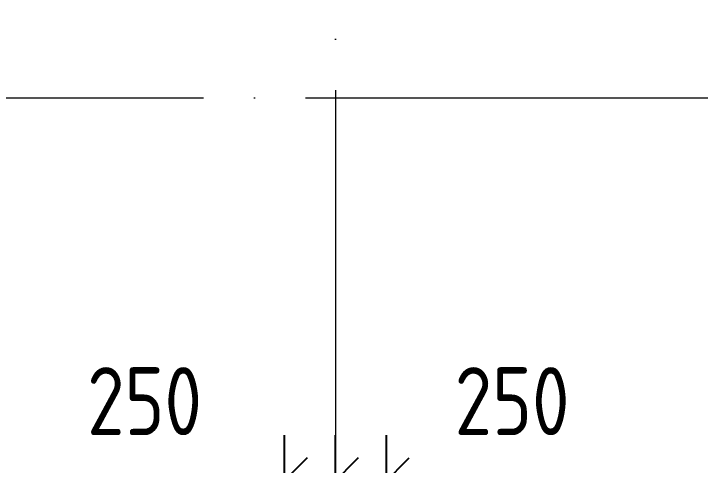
# Model space of a CAD drawing. Header units: millimetres. Extents: x -68946 to 690821, y -552984 to 293768.
# Drawn here: x 98313 to 101673, y 41726 to 43938 of the extents above; entities that cross this region are included whole.
import ezdxf

# ---------------------------------------------------------------- set-up
doc = ezdxf.new("R2010")
doc.units = ezdxf.units.MM
doc.linetypes.add('ADSK_Линия сетки', pattern=[2500, 2000, -250, 0, -250])
doc.layers.get('Defpoints').update_dxf_attribs({"color": 250})
doc.layers.add('A-____-____-DIMS', color=250, linetype='Continuous', lineweight=9)
doc.layers.add('S-GRID-____-OTLN', color=250, linetype='Continuous', lineweight=9)
doc.styles.get("Standard").update_dxf_attribs({"font": 'ГОСТ тип А.ttf'})
doc.dimstyles.new('А3', dxfattribs={"dimtxt": 333, "dimasz": 222, "dimexe": 222, "dimexo": 111, "dimgap": 111, "dimtad": 1, "dimtoh": 1, "dimdec": 0, "dimrnd": 0.0015, "dimzin": 0, "dimdsep": 46, "dimtxsty": 'Standard', "dimblk": 'OBLIQUE', "dimcen": 0, "dimclrd": 7, "dimclre": 7, "dimclrt": 7, "dimadec": 0, "dimazin": 0, "dimtfac": 1, "dimtdec": 0, "dimtofl": 0, "dimtmove": 0, "dimatfit": 3, "dimfxl": 1, "dimtolj": 1, "dimtzin": 0, "dimarcsym": 0})

# ---------------------------------------------------------------- blocks, each defined once
blk = doc.blocks.new('_Oblique')
at = {"color": 0, "linetype": 'ByBlock', "lineweight": -2}
blk.add_line((-0.5, -0.5), (0.5, 0.5), dxfattribs=at)
blk = doc.blocks.new('*D2625')
at = {"layer": 'A-____-____-DIMS', "color": 7, "lineweight": -2, "transparency": 16777216}
for p, q in [((99637.9, 40586), (99637.9, 41874)), ((99887.9, 41393.9), (99887.9, 41874)), ((99637.9, 41652), (98561.2, 41652)), ((99887.9, 41652), (99637.9, 41652))]:
    blk.add_line(p, q, dxfattribs=at)
at = {"layer": 'Defpoints', "color": 0, "lineweight": 30, "transparency": 16777216}
for p in [(99887.9, 41652), (99887.9, 41282.9), (99637.9, 40475)]:
    blk.add_point(p, dxfattribs=at)
at = {"layer": 'A-____-____-DIMS', "color": 7, "lineweight": -2, "transparency": 16777216, "xscale": 222, "yscale": 222, "zscale": 222, "rotation": 180}
blk.add_blockref('_Oblique', (99637.9, 41652), dxfattribs=at)
at = {"layer": 'A-____-____-DIMS', "color": 7, "lineweight": -2, "transparency": 16777216, "xscale": 222, "yscale": 222, "zscale": 222}
blk.add_blockref('_Oblique', (99887.9, 41652), dxfattribs=at)
at = {"layer": 'A-____-____-DIMS', "color": 7, "transparency": 16777216, "insert": (98672.2, 42207), "char_height": 333, "width": 1.344, "attachment_point": 1, "line_spacing_factor": 1.149209}
blk.add_mtext('\\A1;250', dxfattribs=at)
blk = doc.blocks.new('*D2626')
at = {"layer": 'A-____-____-DIMS', "color": 7, "lineweight": -2, "transparency": 16777216}
for p, q in [((99887.9, 41393.9), (99887.9, 41874)), ((100137.9, 40586), (100137.9, 41874)), ((99887.9, 41652), (100137.9, 41652)), ((100137.9, 41652), (101214.6, 41652))]:
    blk.add_line(p, q, dxfattribs=at)
at = {"layer": 'Defpoints', "color": 0, "lineweight": 30, "transparency": 16777216}
for p in [(100137.9, 41652), (99887.9, 41282.9), (100137.9, 40475)]:
    blk.add_point(p, dxfattribs=at)
at = {"layer": 'A-____-____-DIMS', "color": 7, "lineweight": -2, "transparency": 16777216, "xscale": 222, "yscale": 222, "zscale": 222, "rotation": 180}
blk.add_blockref('_Oblique', (99887.9, 41652), dxfattribs=at)
at = {"layer": 'A-____-____-DIMS', "color": 7, "lineweight": -2, "transparency": 16777216, "xscale": 222, "yscale": 222, "zscale": 222}
blk.add_blockref('_Oblique', (100137.9, 41652), dxfattribs=at)
at = {"layer": 'A-____-____-DIMS', "color": 7, "transparency": 16777216, "insert": (100470.9, 42207), "char_height": 333, "width": 1.344, "attachment_point": 1, "line_spacing_factor": 1.149209}
blk.add_mtext('\\A1;250', dxfattribs=at)

msp = doc.modelspace()

# ---------------------------------------------------------------- linework, layer by layer
at = {"layer": 'S-GRID-____-OTLN', "color": 18, "linetype": 'ADSK_Линия сетки', "true_color": 0x000000}
for p, q in [((99887.9138, 61063.6538), (99887.9138, -2919.5356)), ((77240.3519, 43525), (168626.8279, 43525))]:
    msp.add_line(p, q, dxfattribs=at)

# ---------------------------------------------------------------- dimensions: what is measured, and where the dimension line sits
at = {"layer": 'A-____-____-DIMS', "color": 18, "true_color": 0x000000}
for base, p1, p2, picture, middle in [((99887.9138, 41652.0427), (99637.8919, 40475), (99887.9138, 41282.9467), '*D2625', (98988.5419, 41652.0427)), ((100137.8919, 41652.0427), (99887.9138, 41282.9467), (100137.8919, 40475), '*D2626', (100787.2419, 41652.0427))]:
    dim = msp.add_linear_dim(base=base, p1=p1, p2=p2, dimstyle='А3', dxfattribs=at)
    dim.commit()
    dim.dimension.update_dxf_attribs({"geometry": picture, "text_midpoint": middle, "dimtype": 160})

doc.saveas('drawing.dxf')
